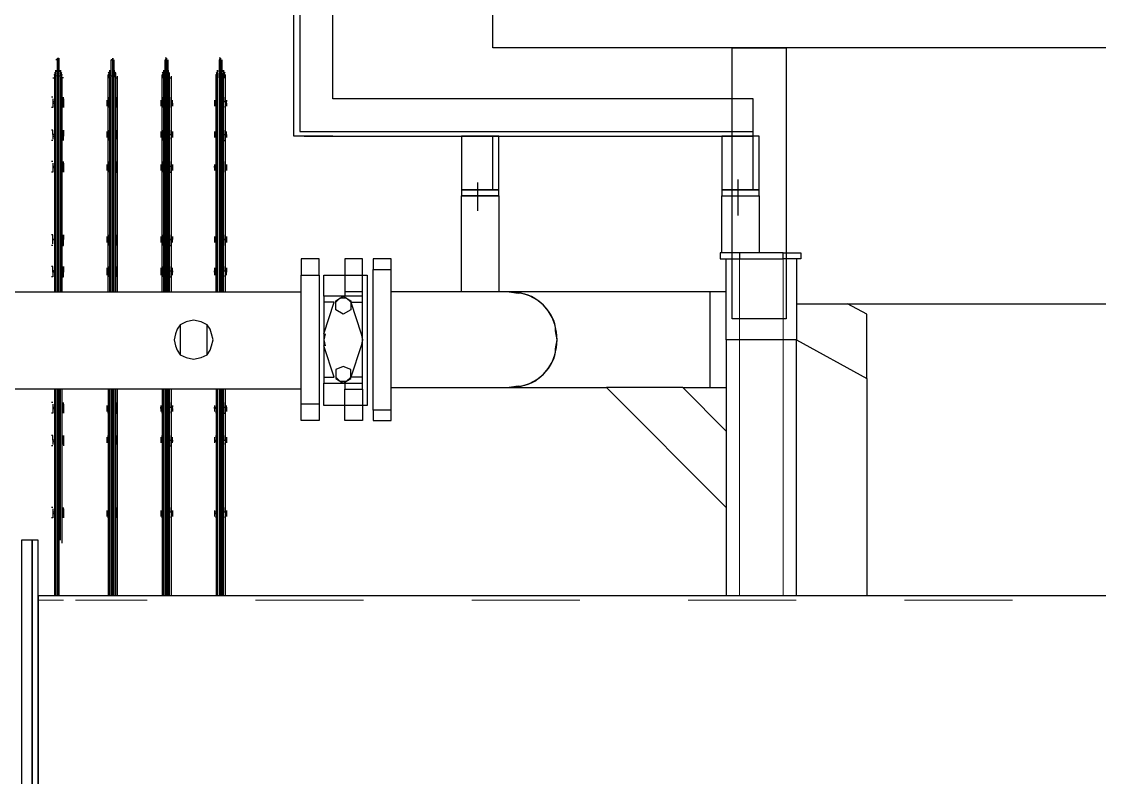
# Model space of a CAD drawing. Header units: metres. Extents: x 530339 to 530792, y 2674872 to 2675147.
# Drawn here: x 530571.297 to 530572.294, y 2675004.999 to 2675005.697 of the extents above; entities that cross this region are included whole.
import ezdxf

# ---------------------------------------------------------------- set-up
doc = ezdxf.new("R2010")
doc.units = ezdxf.units.M
doc.linetypes.add('PDF_IMPORT', pattern=[1, 0.8, -0.2])
doc.layers.add('IDT', color=7, linetype='Continuous')

# ---------------------------------------------------------------- blocks, each defined once
blk = doc.blocks.new('IDT')
at = {"layer": 'IDT', "color": 0, "lineweight": 25}
for p, q in [((16.87873, 9.80413), (16.87873, 8.9452)), ((16.88426, 8.9452), (16.88426, 9.80413)), ((16.88426, 9.80413), (16.88426, 8.9452)), ((16.89394, 8.9452), (16.89394, 9.80413)), ((16.87873, 8.99637), (16.87873, 9.75434)), ((14.77772, 8.99637), (16.87873, 8.99637)), ((16.11246, 8.79582), (16.11246, 8.99637)), ((16.17747, 8.99637), (16.17747, 8.75985)), ((16.24248, 8.75985), (16.24248, 8.99637)), ((16.70583, 8.8055), (16.70583, 8.99637)), ((16.70722, 8.99637), (16.70722, 8.8055)), ((16.7086, 8.99637), (16.7086, 8.8055)), ((16.70998, 8.8055), (16.70998, 8.99637)), ((16.70998, 8.99637), (16.70998, 8.8055)), ((16.71137, 8.8055), (16.71137, 8.99637)), ((16.71275, 8.99637), (16.71275, 8.8055)), ((16.71413, 8.8055), (16.71413, 8.99637)), ((16.75563, 8.8055), (16.75563, 8.99637)), ((16.75701, 8.99637), (16.75701, 8.8055)), ((16.75839, 8.99637), (16.75839, 8.8055)), ((16.75978, 8.8055), (16.75978, 8.99637)), ((16.75978, 8.99637), (16.75978, 8.8055)), ((16.76116, 8.8055), (16.76116, 8.99637)), ((16.76254, 8.99637), (16.76254, 8.8055)), ((16.76393, 8.8055), (16.76393, 8.99637)), ((16.80542, 8.8055), (16.80542, 8.99637)), ((16.8068, 8.99637), (16.8068, 8.8055)), ((16.80819, 8.99637), (16.80819, 8.8055)), ((16.80957, 8.8055), (16.80957, 8.99637)), ((16.80957, 8.99637), (16.80957, 8.8055)), ((16.81095, 8.8055), (16.81095, 8.99637)), ((16.81234, 8.99637), (16.81234, 8.8055)), ((16.81372, 8.8055), (16.81372, 8.99637)), ((16.85936, 8.8055), (16.85936, 8.99637)), ((16.86075, 8.8055), (16.86075, 8.99637)), ((16.86075, 8.99637), (16.86075, 8.8055)), ((16.86213, 8.99637), (16.86213, 8.8055)), ((16.86351, 8.8055), (16.86351, 8.99637)), ((16.8566, 8.8055), (16.8566, 8.94796)), ((16.85798, 8.9452), (16.85798, 8.8055)), ((16.85936, 8.94105), (16.85936, 8.8055)), ((16.87873, 8.9452), (16.88426, 8.9452)), ((16.88426, 8.9452), (16.89394, 8.9452)), ((16.70445, 8.9203), (16.70445, 8.92307)), ((16.70445, 8.91892), (16.70445, 8.9203)), ((16.70445, 8.9203), (16.70583, 8.9203)), ((16.70583, 8.9203), (16.70583, 8.92445)), ((16.70583, 8.92445), (16.70583, 8.92307)), ((16.70583, 8.91892), (16.70583, 8.9203)), ((16.71413, 8.9203), (16.71413, 8.92445)), ((16.71413, 8.92445), (16.71413, 8.92307)), ((16.71413, 8.91892), (16.71413, 8.9203)), ((16.71552, 8.9203), (16.71413, 8.9203)), ((16.71552, 8.9203), (16.71552, 8.92307)), ((16.71552, 8.91892), (16.71552, 8.9203)), ((16.75424, 8.9203), (16.75424, 8.92307)), ((16.75424, 8.91892), (16.75424, 8.9203)), ((16.75424, 8.9203), (16.75563, 8.9203)), ((16.75563, 8.9203), (16.75563, 8.92445)), ((16.75563, 8.92445), (16.75563, 8.92307)), ((16.75563, 8.91892), (16.75563, 8.9203)), ((16.76393, 8.9203), (16.76393, 8.92445)), ((16.76393, 8.92445), (16.76393, 8.92307)), ((16.76393, 8.91477), (16.76393, 8.9203)), ((16.76531, 8.9203), (16.76393, 8.9203)), ((16.76531, 8.9203), (16.76531, 8.92307)), ((16.76531, 8.91892), (16.76531, 8.9203)), ((16.80542, 8.91892), (16.80542, 8.92445)), ((16.80542, 8.92445), (16.80542, 8.92307)), ((16.80542, 8.92307), (16.80542, 8.91892)), ((16.81372, 8.9203), (16.81372, 8.92445)), ((16.81372, 8.92445), (16.81372, 8.92307)), ((16.81372, 8.91477), (16.81372, 8.9203)), ((16.8151, 8.9203), (16.81372, 8.9203)), ((16.8151, 8.9203), (16.8151, 8.92307)), ((16.8151, 8.91892), (16.8151, 8.9203)), ((16.85521, 8.9203), (16.85521, 8.92445)), ((16.85521, 8.92445), (16.85521, 8.92307)), ((16.85521, 8.92307), (16.85521, 8.9203)), ((16.85521, 8.9203), (16.85521, 8.91892)), ((16.85521, 8.91892), (16.85521, 8.9203)), ((16.85521, 8.9203), (16.8566, 8.9203)), ((16.86351, 8.9203), (16.86351, 8.92445)), ((16.86351, 8.91892), (16.86351, 8.9203)), ((16.8649, 8.9203), (16.86351, 8.9203)), ((16.8649, 8.92307), (16.8649, 8.92445)), ((16.8649, 8.92445), (16.86628, 8.92445)), ((16.8649, 8.9203), (16.8649, 8.92307)), ((16.8649, 8.91892), (16.8649, 8.9203)), ((16.35313, 8.80411), (16.24248, 8.91477)), ((16.70445, 8.91753), (16.70445, 8.91892)), ((16.70445, 8.91892), (16.70583, 8.91892)), ((16.70722, 8.91892), (16.70583, 8.91892)), ((16.70583, 8.91892), (16.70583, 8.91477)), ((16.70583, 8.91753), (16.70583, 8.91615)), ((16.71413, 8.91477), (16.71413, 8.91892)), ((16.71552, 8.91892), (16.71413, 8.91892)), ((16.71413, 8.91615), (16.71413, 8.91753)), ((16.71552, 8.91753), (16.71552, 8.91892)), ((16.75424, 8.91753), (16.75424, 8.91892)), ((16.75424, 8.91892), (16.75563, 8.91892)), ((16.75701, 8.91892), (16.75563, 8.91892)), ((16.75563, 8.91892), (16.75563, 8.91477)), ((16.75563, 8.91753), (16.75563, 8.91615)), ((16.76531, 8.91892), (16.76393, 8.91892)), ((16.76393, 8.91615), (16.76393, 8.91753)), ((16.76531, 8.91753), (16.76531, 8.91892)), ((16.80542, 8.91753), (16.80542, 8.91892)), ((16.80542, 8.91892), (16.8068, 8.91892)), ((16.8068, 8.91892), (16.80542, 8.91892)), ((16.80542, 8.91892), (16.80542, 8.91477)), ((16.80542, 8.91615), (16.80542, 8.91753)), ((16.8151, 8.91892), (16.81372, 8.91892)), ((16.81372, 8.91615), (16.81372, 8.91753)), ((16.8151, 8.91753), (16.8151, 8.91892)), ((16.85521, 8.91892), (16.8566, 8.91892)), ((16.8566, 8.91892), (16.85521, 8.91892)), ((16.85521, 8.91892), (16.85521, 8.91477)), ((16.85521, 8.91753), (16.85521, 8.91892)), ((16.85521, 8.91615), (16.85521, 8.91753)), ((16.86351, 8.91477), (16.86351, 8.91892)), ((16.8649, 8.91892), (16.86351, 8.91892)), ((16.8649, 8.91753), (16.8649, 8.91892)), ((16.8649, 8.91615), (16.8649, 8.91753)), ((16.8649, 8.91477), (16.86628, 8.91477)), ((16.70445, 8.85391), (16.70445, 8.85529)), ((16.70445, 8.85253), (16.70445, 8.85391)), ((16.70445, 8.85391), (16.70583, 8.85391)), ((16.70445, 8.84976), (16.70445, 8.85253)), ((16.70445, 8.85253), (16.70583, 8.85253)), ((16.70583, 8.85391), (16.70583, 8.85806)), ((16.70583, 8.85667), (16.70583, 8.85529)), ((16.70583, 8.85253), (16.70583, 8.85391)), ((16.70722, 8.85253), (16.70583, 8.85253)), ((16.70583, 8.85253), (16.70583, 8.84838)), ((16.70583, 8.84838), (16.70583, 8.84976)), ((16.71413, 8.85391), (16.71413, 8.85806)), ((16.71413, 8.85529), (16.71413, 8.85667)), ((16.71413, 8.85253), (16.71413, 8.85391)), ((16.71413, 8.85391), (16.71552, 8.85391)), ((16.71413, 8.84838), (16.71413, 8.85253)), ((16.71552, 8.85253), (16.71413, 8.85253)), ((16.71413, 8.84976), (16.71413, 8.84838)), ((16.71552, 8.85391), (16.71552, 8.85529)), ((16.71552, 8.85253), (16.71552, 8.85391)), ((16.71552, 8.84976), (16.71552, 8.85253)), ((16.75424, 8.85529), (16.75424, 8.85391)), ((16.75424, 8.85391), (16.75563, 8.85391)), ((16.75424, 8.85253), (16.75424, 8.85391)), ((16.75563, 8.85253), (16.75424, 8.85253)), ((16.75424, 8.85253), (16.75424, 8.84976)), ((16.75701, 8.85806), (16.75563, 8.85806)), ((16.75563, 8.85806), (16.75563, 8.85391)), ((16.75563, 8.85667), (16.75563, 8.85529)), ((16.75563, 8.85391), (16.75563, 8.85253)), ((16.75701, 8.85253), (16.75563, 8.85253)), ((16.75563, 8.85253), (16.75563, 8.84838)), ((16.75563, 8.84838), (16.75563, 8.84976)), ((16.76393, 8.85253), (16.76393, 8.85806)), ((16.76393, 8.85529), (16.76393, 8.85667)), ((16.76393, 8.85391), (16.76531, 8.85391)), ((16.76393, 8.84838), (16.76393, 8.85253)), ((16.76531, 8.85253), (16.76393, 8.85253)), ((16.76393, 8.84976), (16.76393, 8.84838)), ((16.76531, 8.85391), (16.76531, 8.85529)), ((16.76531, 8.85253), (16.76531, 8.85391)), ((16.76531, 8.84976), (16.76531, 8.85253)), ((16.80542, 8.85253), (16.80542, 8.85806)), ((16.80542, 8.85667), (16.80542, 8.85529)), ((16.80542, 8.85529), (16.80542, 8.85391)), ((16.80542, 8.85391), (16.80542, 8.85253)), ((16.80542, 8.84976), (16.80542, 8.85253)), ((16.80542, 8.85253), (16.8068, 8.85253)), ((16.8068, 8.85253), (16.80542, 8.85253)), ((16.80542, 8.85253), (16.80542, 8.84838)), ((16.80542, 8.84838), (16.80542, 8.84976)), ((16.81372, 8.85391), (16.81372, 8.85806)), ((16.81372, 8.85529), (16.81372, 8.85667)), ((16.81372, 8.85253), (16.81372, 8.85391)), ((16.8151, 8.85391), (16.81372, 8.85391)), ((16.81372, 8.84838), (16.81372, 8.85253)), ((16.8151, 8.85253), (16.81372, 8.85253)), ((16.81372, 8.84976), (16.81372, 8.84838)), ((16.8151, 8.85391), (16.8151, 8.85529)), ((16.8151, 8.85253), (16.8151, 8.85391)), ((16.8151, 8.84976), (16.8151, 8.85253)), ((16.85521, 8.85391), (16.85521, 8.85806)), ((16.85521, 8.85667), (16.85521, 8.85529)), ((16.85521, 8.85529), (16.85521, 8.85391)), ((16.8566, 8.85391), (16.85521, 8.85391)), ((16.85521, 8.85391), (16.85521, 8.85253)), ((16.85521, 8.85253), (16.85521, 8.85391)), ((16.85521, 8.85253), (16.8566, 8.85253)), ((16.8566, 8.85253), (16.85521, 8.85253)), ((16.85521, 8.85253), (16.85521, 8.84976)), ((16.85521, 8.84838), (16.85521, 8.85253)), ((16.85521, 8.84976), (16.85521, 8.84838)), ((16.86351, 8.84838), (16.86351, 8.85806)), ((16.8649, 8.85391), (16.86351, 8.85391)), ((16.86351, 8.85253), (16.8649, 8.85253)), ((16.8649, 8.85806), (16.86628, 8.85806)), ((16.8649, 8.85529), (16.8649, 8.85667)), ((16.8649, 8.85391), (16.8649, 8.85529)), ((16.8649, 8.85253), (16.8649, 8.85391)), ((16.8649, 8.85253), (16.8649, 8.84976)), ((16.8649, 8.84976), (16.8649, 8.84838)), ((16.24248, 8.84423), (16.28259, 8.80411)), ((16.8649, 8.84838), (16.86628, 8.84838)), ((16.5689, 8.83454), (16.5523, 8.83454)), ((16.5523, 8.83454), (16.5523, 8.82486)), ((16.5689, 8.82486), (16.5689, 8.83454)), ((16.57858, 8.82071), (16.57858, 8.83454)), ((16.57858, 8.83454), (16.59518, 8.83454)), ((16.59518, 8.83454), (16.59518, 8.82071)), ((16.6187, 8.81933), (16.6187, 8.83454)), ((16.6187, 8.83454), (16.63529, 8.83454)), ((16.63529, 8.83454), (16.63529, 8.81933)), ((16.5523, 8.82486), (16.5689, 8.82486)), ((16.5523, 8.82486), (16.5523, 8.69485)), ((16.5689, 8.82486), (16.5689, 8.69485)), ((16.57443, 8.70038), (16.57443, 8.82071)), ((16.57443, 8.82071), (16.57858, 8.82071)), ((16.57858, 8.82071), (16.59518, 8.82071)), ((16.57858, 8.8055), (16.57858, 8.82071)), ((16.59518, 8.82071), (16.59518, 8.8055)), ((16.59518, 8.82071), (16.61455, 8.82071)), ((16.61455, 8.82071), (16.61455, 8.79997)), ((16.70445, 8.82348), (16.70445, 8.82625)), ((16.70445, 8.8221), (16.70445, 8.82348)), ((16.70445, 8.82348), (16.70583, 8.82348)), ((16.70583, 8.8221), (16.70445, 8.8221)), ((16.70445, 8.8221), (16.70445, 8.82071)), ((16.70722, 8.82763), (16.70583, 8.82763)), ((16.70583, 8.82763), (16.70583, 8.82348)), ((16.70583, 8.82763), (16.70583, 8.82625)), ((16.70583, 8.82348), (16.70583, 8.8221)), ((16.70722, 8.8221), (16.70583, 8.8221)), ((16.70583, 8.8221), (16.70583, 8.81795)), ((16.70583, 8.82071), (16.70583, 8.81933)), ((16.71413, 8.82348), (16.71413, 8.82763)), ((16.71413, 8.82763), (16.71413, 8.82625)), ((16.71413, 8.8221), (16.71413, 8.82348)), ((16.71413, 8.82348), (16.71552, 8.82348)), ((16.71413, 8.81795), (16.71413, 8.8221)), ((16.71552, 8.8221), (16.71413, 8.8221)), ((16.71413, 8.81933), (16.71413, 8.82071)), ((16.71552, 8.82348), (16.71552, 8.82625)), ((16.71552, 8.82348), (16.71552, 8.8221)), ((16.71552, 8.82071), (16.71552, 8.8221)), ((16.75424, 8.82348), (16.75424, 8.82625)), ((16.75563, 8.82348), (16.75424, 8.82348)), ((16.75424, 8.82348), (16.75424, 8.8221)), ((16.75424, 8.8221), (16.75563, 8.8221)), ((16.75424, 8.82071), (16.75424, 8.8221)), ((16.75563, 8.82348), (16.75563, 8.82763)), ((16.75563, 8.82763), (16.75563, 8.82625)), ((16.75563, 8.8221), (16.75563, 8.82348)), ((16.75701, 8.8221), (16.75563, 8.8221)), ((16.75563, 8.8221), (16.75563, 8.81795)), ((16.75563, 8.82071), (16.75563, 8.81933)), ((16.76393, 8.82348), (16.76393, 8.82763)), ((16.76393, 8.82763), (16.76393, 8.82625)), ((16.76393, 8.8221), (16.76393, 8.82348)), ((16.76393, 8.82348), (16.76531, 8.82348)), ((16.76393, 8.81795), (16.76393, 8.8221)), ((16.76531, 8.8221), (16.76393, 8.8221)), ((16.76393, 8.81933), (16.76393, 8.82071)), ((16.76531, 8.82348), (16.76531, 8.82625)), ((16.76531, 8.82348), (16.76531, 8.8221)), ((16.76531, 8.82071), (16.76531, 8.8221)), ((16.80542, 8.82763), (16.80542, 8.82625)), ((16.8068, 8.82763), (16.80542, 8.82763)), ((16.80542, 8.82763), (16.80542, 8.82348)), ((16.80542, 8.82625), (16.80542, 8.82348)), ((16.80542, 8.82348), (16.80542, 8.8221)), ((16.80542, 8.82348), (16.80542, 8.8221)), ((16.80542, 8.8221), (16.8068, 8.8221)), ((16.8068, 8.8221), (16.80542, 8.8221)), ((16.80542, 8.8221), (16.80542, 8.81795)), ((16.80542, 8.8221), (16.80542, 8.82071)), ((16.80542, 8.82071), (16.80542, 8.81933)), ((16.81372, 8.81795), (16.81372, 8.82763)), ((16.81372, 8.82763), (16.81372, 8.82625)), ((16.8151, 8.82348), (16.81372, 8.82348)), ((16.8151, 8.8221), (16.81372, 8.8221)), ((16.81372, 8.81933), (16.81372, 8.82071)), ((16.8151, 8.82348), (16.8151, 8.82625)), ((16.8151, 8.8221), (16.8151, 8.82348)), ((16.8151, 8.82071), (16.8151, 8.8221)), ((16.85521, 8.82348), (16.85521, 8.82763)), ((16.85521, 8.82763), (16.85521, 8.82625)), ((16.85521, 8.82625), (16.85521, 8.82348)), ((16.85521, 8.82348), (16.85521, 8.8221)), ((16.85521, 8.8221), (16.85521, 8.82348)), ((16.85521, 8.82348), (16.8566, 8.82348)), ((16.85521, 8.8221), (16.8566, 8.8221)), ((16.8566, 8.8221), (16.85521, 8.8221)), ((16.85521, 8.8221), (16.85521, 8.81795)), ((16.85521, 8.82071), (16.85521, 8.8221)), ((16.85521, 8.81933), (16.85521, 8.82071)), ((16.86351, 8.82348), (16.86351, 8.82763)), ((16.86351, 8.8221), (16.86351, 8.82348)), ((16.8649, 8.82348), (16.86351, 8.82348)), ((16.86351, 8.81795), (16.86351, 8.8221)), ((16.8649, 8.8221), (16.86351, 8.8221)), ((16.8649, 8.82625), (16.8649, 8.82763)), ((16.8649, 8.82763), (16.86628, 8.82763)), ((16.8649, 8.82348), (16.8649, 8.82625)), ((16.8649, 8.8221), (16.8649, 8.82348)), ((16.8649, 8.82071), (16.8649, 8.8221)), ((16.8649, 8.81933), (16.8649, 8.82071)), ((16.6187, 8.70038), (16.6187, 8.81933)), ((16.6187, 8.81933), (16.63529, 8.81933)), ((16.63529, 8.81933), (16.63529, 8.70038)), ((16.8649, 8.81795), (16.86628, 8.81795)), ((16.28259, 8.80411), (16.24248, 8.80411)), ((16.25769, 8.71559), (16.25769, 8.80411)), ((16.28259, 8.80411), (16.35313, 8.80411)), ((16.44304, 8.80411), (16.35313, 8.80411)), ((16.44304, 8.80411), (16.43197, 8.80273)), ((16.43474, 8.80273), (16.44304, 8.80411)), ((16.5523, 8.80411), (16.44304, 8.80411)), ((16.59518, 8.8055), (16.57858, 8.8055)), ((16.57858, 8.8055), (16.57858, 8.79997)), ((16.61455, 8.79997), (16.57858, 8.79997)), ((16.57858, 8.79997), (16.57858, 8.79443)), ((16.59656, 8.79997), (16.58965, 8.79582)), ((16.59518, 8.79997), (16.59518, 8.8055)), ((16.60348, 8.79582), (16.59656, 8.79997)), ((16.61455, 8.79443), (16.61455, 8.79997)), ((16.63529, 8.8055), (17.21622, 8.8055)), ((16.17747, 8.75985), (16.11246, 8.79582)), ((16.11246, 8.79582), (16.11246, 8.73634)), ((16.57858, 8.79443), (16.57858, 8.75985)), ((16.57858, 8.79443), (16.58965, 8.79443)), ((16.57997, 8.76539), (16.58965, 8.79443)), ((16.58965, 8.79443), (16.5938, 8.79858)), ((16.58965, 8.79582), (16.58965, 8.78752)), ((16.5938, 8.79858), (16.59933, 8.79858)), ((16.59933, 8.79858), (16.60348, 8.79443)), ((16.60348, 8.78752), (16.60348, 8.79582)), ((16.61455, 8.79443), (16.60486, 8.79443)), ((16.60486, 8.79443), (16.61455, 8.76539)), ((16.61455, 8.75985), (16.61455, 8.79443)), ((16.58965, 8.78752), (16.59656, 8.78475)), ((16.59656, 8.78475), (16.60348, 8.78752)), ((16.72243, 8.77369), (16.71967, 8.76954)), ((16.72796, 8.77645), (16.72243, 8.77369)), ((16.72243, 8.77369), (16.72243, 8.74602)), ((16.73488, 8.77783), (16.72796, 8.77645)), ((16.7418, 8.77645), (16.73488, 8.77783)), ((16.74733, 8.77369), (16.7418, 8.77645)), ((16.74733, 8.74602), (16.74733, 8.77369)), ((16.75009, 8.76954), (16.74733, 8.77369)), ((16.17747, 8.68516), (16.17747, 8.75985)), ((16.17747, 8.75985), (16.18992, 8.75985)), ((16.18992, 8.75985), (16.23003, 8.75985)), ((16.23003, 8.75985), (16.24248, 8.75985)), ((16.24248, 8.75985), (16.24248, 8.68516)), ((16.40016, 8.76815), (16.39877, 8.75985)), ((16.39877, 8.75985), (16.40016, 8.75156)), ((16.57858, 8.75985), (16.57997, 8.76539)), ((16.57858, 8.75985), (16.57858, 8.72528)), ((16.57997, 8.75432), (16.57858, 8.75985)), ((16.61455, 8.75985), (16.61316, 8.76539)), ((16.61316, 8.75432), (16.61455, 8.75985)), ((16.61455, 8.72528), (16.61455, 8.75985)), ((16.71828, 8.76539), (16.7169, 8.75985)), ((16.7169, 8.75985), (16.71828, 8.75432)), ((16.71967, 8.76954), (16.71828, 8.76539)), ((16.75148, 8.76539), (16.75009, 8.76954)), ((16.75286, 8.75985), (16.75148, 8.76539)), ((16.75148, 8.75432), (16.75286, 8.75985)), ((16.58965, 8.72528), (16.57997, 8.75432)), ((16.61455, 8.75432), (16.60486, 8.72528)), ((16.71828, 8.75432), (16.71967, 8.75017)), ((16.71967, 8.75017), (16.72243, 8.74602)), ((16.74733, 8.74602), (16.75009, 8.75017)), ((16.75009, 8.75017), (16.75148, 8.75432)), ((16.18715, 8.74049), (16.23695, 8.74049)), ((16.18715, 8.49014), (16.18715, 8.74049)), ((16.23695, 8.74049), (16.23695, 8.49014)), ((16.72243, 8.74602), (16.72796, 8.74326)), ((16.72796, 8.74326), (16.73488, 8.74187)), ((16.73488, 8.74187), (16.7418, 8.74326)), ((16.7418, 8.74326), (16.74733, 8.74602)), ((16.11246, 8.73634), (16.13044, 8.72666)), ((16.58965, 8.73219), (16.59656, 8.73634)), ((16.58965, 8.72389), (16.58965, 8.73219)), ((16.59656, 8.73634), (16.60348, 8.73219)), ((16.60348, 8.73219), (16.60348, 8.72389)), ((16.17747, 8.72666), (15.47898, 8.72666)), ((16.57858, 8.72528), (16.57858, 8.71974)), ((16.58965, 8.72528), (16.57858, 8.72528)), ((16.5938, 8.72113), (16.58965, 8.72528)), ((16.59656, 8.71974), (16.58965, 8.72389)), ((16.59933, 8.72113), (16.5938, 8.72113)), ((16.60348, 8.72389), (16.59656, 8.71974)), ((16.60348, 8.72528), (16.59933, 8.72113)), ((16.60486, 8.72528), (16.61455, 8.72528)), ((16.61455, 8.71974), (16.61455, 8.72528)), ((16.24248, 8.71559), (16.25769, 8.71559)), ((16.25769, 8.71559), (16.44304, 8.71559)), ((16.43197, 8.71698), (16.44304, 8.71559)), ((16.44304, 8.71559), (16.43474, 8.71698)), ((16.44304, 8.71559), (16.5523, 8.71559)), ((16.45272, 8.62707), (16.45272, 8.71559)), ((16.45272, 8.71559), (16.4873, 8.71559)), ((16.4873, 8.71559), (16.4873, 8.62707)), ((16.57858, 8.71974), (16.61455, 8.71974)), ((16.57858, 8.71974), (16.57858, 8.71559)), ((16.57858, 8.71559), (16.57858, 8.70038)), ((16.57858, 8.71559), (16.59518, 8.71559)), ((16.59518, 8.71559), (16.59518, 8.71974)), ((16.59518, 8.70038), (16.59518, 8.71559)), ((16.61455, 8.71974), (16.61455, 8.70038)), ((17.21622, 8.71559), (16.63529, 8.71559)), ((16.70583, 8.5178), (16.70583, 8.71559)), ((16.70722, 8.71559), (16.70722, 8.5178)), ((16.7086, 8.71559), (16.7086, 8.51642)), ((16.70998, 8.51642), (16.70998, 8.71559)), ((16.70998, 8.71559), (16.70998, 8.51642)), ((16.71137, 8.51642), (16.71137, 8.71559)), ((16.71275, 8.71559), (16.71275, 8.5178)), ((16.71413, 8.71559), (16.71413, 8.5178)), ((16.75563, 8.5178), (16.75563, 8.71559)), ((16.75701, 8.71559), (16.75701, 8.5178)), ((16.75839, 8.71559), (16.75839, 8.51642)), ((16.75978, 8.71559), (16.75978, 8.51642)), ((16.75978, 8.51642), (16.75978, 8.71559)), ((16.76116, 8.71559), (16.76116, 8.51642)), ((16.76254, 8.71559), (16.76254, 8.5178)), ((16.76393, 8.71559), (16.76393, 8.5178)), ((16.80542, 8.5178), (16.80542, 8.71559)), ((16.8068, 8.71559), (16.8068, 8.5178)), ((16.80819, 8.71559), (16.80819, 8.51642)), ((16.80957, 8.71559), (16.80957, 8.51642)), ((16.80957, 8.51642), (16.80957, 8.71559)), ((16.81095, 8.71559), (16.81095, 8.51642)), ((16.81234, 8.71559), (16.81234, 8.5178)), ((16.81372, 8.71559), (16.81372, 8.5178)), ((16.8566, 8.5178), (16.8566, 8.71559)), ((16.85798, 8.5178), (16.85798, 8.71559)), ((16.85936, 8.51642), (16.85936, 8.71559)), ((16.85936, 8.71559), (16.85936, 8.51642)), ((16.86075, 8.51642), (16.86075, 8.71559)), ((16.86075, 8.71559), (16.86075, 8.51642)), ((16.86213, 8.71559), (16.86213, 8.5178)), ((16.86351, 8.5178), (16.86351, 8.71559)), ((16.57858, 8.70038), (16.57443, 8.70038)), ((16.57858, 8.70038), (16.57858, 8.68516)), ((16.59518, 8.70038), (16.57858, 8.70038)), ((16.59518, 8.68516), (16.59518, 8.70038)), ((16.61455, 8.70038), (16.59518, 8.70038)), ((16.63529, 8.70038), (16.6187, 8.70038)), ((16.6187, 8.70038), (16.6187, 8.68516)), ((16.63529, 8.68516), (16.63529, 8.70038)), ((16.70445, 8.70038), (16.70445, 8.69761)), ((16.70583, 8.69761), (16.70583, 8.70176)), ((16.70583, 8.70176), (16.70583, 8.70038)), ((16.71413, 8.69761), (16.71413, 8.70176)), ((16.71413, 8.70176), (16.71413, 8.70038)), ((16.71552, 8.69761), (16.71552, 8.70038)), ((16.75424, 8.70038), (16.75424, 8.69761)), ((16.75701, 8.70176), (16.75563, 8.70176)), ((16.75563, 8.70176), (16.75563, 8.69761)), ((16.75563, 8.70176), (16.75563, 8.70038)), ((16.76393, 8.69761), (16.76393, 8.70176)), ((16.76393, 8.70176), (16.76393, 8.70038)), ((16.76531, 8.69761), (16.76531, 8.70038)), ((16.80542, 8.70176), (16.80542, 8.70038)), ((16.80542, 8.69761), (16.80542, 8.70176)), ((16.80542, 8.70038), (16.80542, 8.69761)), ((16.81372, 8.69761), (16.81372, 8.70176)), ((16.81372, 8.70176), (16.81372, 8.70038)), ((16.8151, 8.69761), (16.8151, 8.70038)), ((16.8566, 8.70176), (16.85521, 8.70176)), ((16.85521, 8.70176), (16.85521, 8.69761)), ((16.85521, 8.70176), (16.85521, 8.70038)), ((16.85521, 8.70038), (16.85521, 8.69761)), ((16.86351, 8.69623), (16.86351, 8.70176)), ((16.8649, 8.70038), (16.8649, 8.70176)), ((16.8649, 8.70176), (16.86628, 8.70176)), ((16.8649, 8.69761), (16.8649, 8.70038)), ((16.5689, 8.69485), (16.5523, 8.69485)), ((16.5523, 8.69485), (16.5523, 8.68516)), ((16.5689, 8.68516), (16.5689, 8.69485)), ((16.70445, 8.69761), (16.70583, 8.69761)), ((16.70445, 8.69623), (16.70445, 8.69761)), ((16.70445, 8.69346), (16.70445, 8.69623)), ((16.70445, 8.69623), (16.70583, 8.69623)), ((16.70583, 8.69623), (16.70583, 8.69761)), ((16.70722, 8.69623), (16.70583, 8.69623)), ((16.70583, 8.69623), (16.70583, 8.69208)), ((16.70583, 8.69208), (16.70583, 8.69346)), ((16.71413, 8.69208), (16.71413, 8.69761)), ((16.71413, 8.69761), (16.71552, 8.69761)), ((16.71552, 8.69623), (16.71413, 8.69623)), ((16.71413, 8.69346), (16.71413, 8.69208)), ((16.71552, 8.69761), (16.71552, 8.69623)), ((16.71552, 8.69346), (16.71552, 8.69623)), ((16.75424, 8.69761), (16.75563, 8.69761)), ((16.75424, 8.69623), (16.75424, 8.69761)), ((16.75563, 8.69623), (16.75424, 8.69623)), ((16.75424, 8.69623), (16.75424, 8.69346)), ((16.75563, 8.69761), (16.75563, 8.69623)), ((16.75701, 8.69623), (16.75563, 8.69623)), ((16.75563, 8.69623), (16.75563, 8.69208)), ((16.75563, 8.69208), (16.75563, 8.69346)), ((16.76393, 8.69623), (16.76393, 8.69761)), ((16.76393, 8.69761), (16.76531, 8.69761)), ((16.76393, 8.69208), (16.76393, 8.69623)), ((16.76531, 8.69623), (16.76393, 8.69623)), ((16.76393, 8.69346), (16.76393, 8.69208)), ((16.76531, 8.69623), (16.76531, 8.69761)), ((16.76531, 8.69346), (16.76531, 8.69623)), ((16.80542, 8.69761), (16.80542, 8.69623)), ((16.80542, 8.69623), (16.80542, 8.69761)), ((16.80542, 8.69623), (16.8068, 8.69623)), ((16.8068, 8.69623), (16.80542, 8.69623)), ((16.80542, 8.69623), (16.80542, 8.69208)), ((16.80542, 8.69346), (16.80542, 8.69623)), ((16.80542, 8.69208), (16.80542, 8.69346)), ((16.81372, 8.69623), (16.81372, 8.69761)), ((16.81372, 8.69761), (16.8151, 8.69761)), ((16.81372, 8.69208), (16.81372, 8.69623)), ((16.8151, 8.69623), (16.81372, 8.69623)), ((16.81372, 8.69346), (16.81372, 8.69208)), ((16.8151, 8.69623), (16.8151, 8.69761)), ((16.8151, 8.69346), (16.8151, 8.69623)), ((16.85521, 8.69623), (16.85521, 8.69761)), ((16.85521, 8.69761), (16.85521, 8.69623)), ((16.85521, 8.69761), (16.8566, 8.69761)), ((16.85521, 8.69623), (16.8566, 8.69623)), ((16.8566, 8.69623), (16.85521, 8.69623)), ((16.85521, 8.69623), (16.85521, 8.69208)), ((16.85521, 8.69346), (16.85521, 8.69623)), ((16.85521, 8.69208), (16.85521, 8.69346)), ((16.86351, 8.69761), (16.8649, 8.69761)), ((16.86351, 8.69623), (16.8649, 8.69623)), ((16.86351, 8.69208), (16.86351, 8.69623)), ((16.8649, 8.69761), (16.8649, 8.69623)), ((16.8649, 8.69623), (16.8649, 8.69346)), ((16.8649, 8.69346), (16.8649, 8.69208)), ((16.8649, 8.69208), (16.86628, 8.69208)), ((16.17332, 8.67963), (16.17332, 8.68516)), ((16.17332, 8.68516), (16.18992, 8.68516)), ((16.23003, 8.68516), (16.18992, 8.68516)), ((16.18992, 8.68516), (16.18992, 8.67963)), ((16.23003, 8.67963), (16.23003, 8.68516)), ((16.24801, 8.68516), (16.23003, 8.68516)), ((16.24801, 8.67963), (16.24801, 8.68516)), ((16.5523, 8.68516), (16.5689, 8.68516)), ((16.57858, 8.68516), (16.59518, 8.68516)), ((16.6187, 8.68516), (16.63529, 8.68516)), ((16.18992, 8.67963), (16.17332, 8.67963)), ((16.18992, 8.67963), (16.23003, 8.67963)), ((16.21205, 8.62707), (16.21205, 8.67963)), ((16.21205, 8.67963), (16.24663, 8.67963)), ((16.23003, 8.67963), (16.24801, 8.67963)), ((16.24663, 8.67963), (16.24663, 8.62707)), ((16.70583, 8.67272), (16.70583, 8.66718)), ((16.70583, 8.67133), (16.70583, 8.66995)), ((16.71413, 8.66718), (16.71413, 8.67272)), ((16.71413, 8.66995), (16.71413, 8.67133)), ((16.75701, 8.67272), (16.75563, 8.67272)), ((16.75563, 8.67272), (16.75563, 8.66718)), ((16.75563, 8.67133), (16.75563, 8.66995)), ((16.76393, 8.66718), (16.76393, 8.67272)), ((16.76393, 8.66995), (16.76393, 8.67133)), ((16.80542, 8.67272), (16.80542, 8.66718)), ((16.80542, 8.67133), (16.80542, 8.66995)), ((16.81372, 8.66718), (16.81372, 8.67272)), ((16.81372, 8.66995), (16.81372, 8.67133)), ((16.8566, 8.67272), (16.85521, 8.67272)), ((16.85521, 8.67272), (16.85521, 8.66718)), ((16.85521, 8.67133), (16.85521, 8.66995)), ((16.86351, 8.66718), (16.86351, 8.67272)), ((16.8649, 8.67272), (16.86628, 8.67272)), ((16.8649, 8.67133), (16.8649, 8.66995)), ((16.70445, 8.66718), (16.70445, 8.66995)), ((16.70445, 8.66442), (16.70445, 8.66718)), ((16.70583, 8.66718), (16.70445, 8.66718)), ((16.70445, 8.66718), (16.70583, 8.66718)), ((16.70583, 8.66718), (16.70722, 8.66718)), ((16.70722, 8.66718), (16.70583, 8.66718)), ((16.70583, 8.66718), (16.70583, 8.66303)), ((16.70583, 8.66303), (16.70583, 8.66442)), ((16.71413, 8.66303), (16.71413, 8.66718)), ((16.71552, 8.66718), (16.71413, 8.66718)), ((16.71413, 8.66718), (16.71552, 8.66718)), ((16.71413, 8.66442), (16.71413, 8.66303)), ((16.71552, 8.66718), (16.71552, 8.66995)), ((16.71552, 8.66442), (16.71552, 8.66718)), ((16.75424, 8.66995), (16.75424, 8.66718)), ((16.75424, 8.66718), (16.75563, 8.66718)), ((16.75563, 8.66718), (16.75424, 8.66718)), ((16.75424, 8.66442), (16.75424, 8.66718)), ((16.75424, 8.66718), (16.75563, 8.66718)), ((16.75563, 8.66718), (16.75701, 8.66718)), ((16.75701, 8.66718), (16.75563, 8.66718)), ((16.75563, 8.66718), (16.75563, 8.66303)), ((16.75563, 8.66303), (16.75563, 8.66442)), ((16.76393, 8.66303), (16.76393, 8.66718)), ((16.76531, 8.66718), (16.76393, 8.66718)), ((16.76393, 8.66718), (16.76531, 8.66718)), ((16.76393, 8.66442), (16.76393, 8.66303)), ((16.76531, 8.66718), (16.76531, 8.66995)), ((16.76531, 8.66442), (16.76531, 8.66718)), ((16.80542, 8.66995), (16.80542, 8.66718)), ((16.80542, 8.66718), (16.8068, 8.66718)), ((16.8068, 8.66718), (16.80542, 8.66718)), ((16.80542, 8.66718), (16.80542, 8.66303)), ((16.80542, 8.66442), (16.80542, 8.66718)), ((16.80542, 8.66718), (16.8068, 8.66718)), ((16.80542, 8.66303), (16.80542, 8.66442)), ((16.81372, 8.66303), (16.81372, 8.66718)), ((16.8151, 8.66718), (16.81372, 8.66718)), ((16.81372, 8.66718), (16.8151, 8.66718)), ((16.81372, 8.66442), (16.81372, 8.66303)), ((16.8151, 8.66718), (16.8151, 8.66995)), ((16.8151, 8.66442), (16.8151, 8.66718)), ((16.85521, 8.66995), (16.85521, 8.66718)), ((16.85521, 8.66718), (16.8566, 8.66718)), ((16.8566, 8.66718), (16.85521, 8.66718)), ((16.85521, 8.66718), (16.85521, 8.66303)), ((16.85521, 8.66442), (16.85521, 8.66718)), ((16.85521, 8.66718), (16.8566, 8.66718)), ((16.8566, 8.66718), (16.85521, 8.66718)), ((16.85521, 8.66718), (16.8566, 8.66718)), ((16.85521, 8.66303), (16.85521, 8.66442)), ((16.8649, 8.66718), (16.86351, 8.66718)), ((16.86351, 8.66718), (16.8649, 8.66718)), ((16.86351, 8.66303), (16.86351, 8.66718)), ((16.8649, 8.66995), (16.8649, 8.66718)), ((16.8649, 8.66718), (16.8649, 8.66442)), ((16.8649, 8.66442), (16.8649, 8.66303)), ((16.8649, 8.66303), (16.86628, 8.66303)), ((16.23141, 8.64505), (16.23141, 8.61186)), ((16.47208, 8.6409), (16.47208, 8.61462)), ((16.24663, 8.62707), (16.21205, 8.62707)), ((16.21205, 8.62707), (16.21205, 8.62154)), ((16.24663, 8.62707), (16.21205, 8.62707)), ((16.24663, 8.62154), (16.21205, 8.62154)), ((16.21205, 8.62154), (16.21205, 8.57175)), ((16.21205, 8.62154), (16.24663, 8.62154)), ((16.21758, 8.62154), (16.21758, 8.57175)), ((16.24663, 8.62154), (16.24663, 8.62707)), ((16.24663, 8.57175), (16.24663, 8.62154)), ((16.4873, 8.62707), (16.45272, 8.62707)), ((16.45272, 8.62707), (16.45272, 8.62154)), ((16.45272, 8.62707), (16.4873, 8.62707)), ((16.4873, 8.62707), (16.45272, 8.62707)), ((16.4873, 8.62154), (16.45272, 8.62154)), ((16.45272, 8.62154), (16.45272, 8.57175)), ((16.45272, 8.62154), (16.4873, 8.62154)), ((16.45825, 8.62154), (16.45825, 8.57175)), ((16.4873, 8.62154), (16.4873, 8.62707)), ((16.4873, 8.57175), (16.4873, 8.62154)), ((16.70445, 8.60079), (16.70445, 8.60356)), ((16.70445, 8.59941), (16.70445, 8.60079)), ((16.70445, 8.60079), (16.70583, 8.60079)), ((16.70583, 8.60356), (16.70583, 8.60494)), ((16.70583, 8.60494), (16.70583, 8.59941)), ((16.71413, 8.59941), (16.71413, 8.60494)), ((16.71413, 8.60494), (16.71413, 8.60356)), ((16.71413, 8.60079), (16.71552, 8.60079)), ((16.71552, 8.60079), (16.71552, 8.60356)), ((16.71552, 8.60079), (16.71552, 8.59941)), ((16.75424, 8.60079), (16.75424, 8.60356)), ((16.75424, 8.59941), (16.75424, 8.60079)), ((16.75424, 8.60079), (16.75563, 8.60079)), ((16.75701, 8.60494), (16.75563, 8.60494)), ((16.75563, 8.60494), (16.75563, 8.60079)), ((16.75563, 8.60494), (16.75563, 8.60356)), ((16.75563, 8.60079), (16.75563, 8.59941)), ((16.76393, 8.60079), (16.76393, 8.60494)), ((16.76393, 8.60494), (16.76393, 8.60356)), ((16.76393, 8.59941), (16.76393, 8.60079)), ((16.76531, 8.60079), (16.76393, 8.60079)), ((16.76531, 8.60079), (16.76531, 8.60356)), ((16.76531, 8.59941), (16.76531, 8.60079)), ((16.80542, 8.60494), (16.80542, 8.60356)), ((16.8068, 8.60494), (16.80542, 8.60494)), ((16.80542, 8.60494), (16.80542, 8.60079)), ((16.80542, 8.60356), (16.80542, 8.60079)), ((16.80542, 8.60079), (16.80542, 8.59941)), ((16.80542, 8.60079), (16.80542, 8.59941)), ((16.81372, 8.59526), (16.81372, 8.60494)), ((16.81372, 8.60494), (16.81372, 8.60356)), ((16.81372, 8.60079), (16.8151, 8.60079)), ((16.8151, 8.60079), (16.8151, 8.60356)), ((16.8151, 8.59941), (16.8151, 8.60079)), ((16.85521, 8.60079), (16.85521, 8.60494)), ((16.85521, 8.60494), (16.85521, 8.60356)), ((16.85521, 8.60356), (16.85521, 8.60079)), ((16.85521, 8.60079), (16.85521, 8.59941)), ((16.85521, 8.59941), (16.85521, 8.60079)), ((16.85521, 8.60079), (16.8566, 8.60079)), ((16.86351, 8.60079), (16.86351, 8.60494)), ((16.86351, 8.59941), (16.86351, 8.60079)), ((16.8649, 8.60079), (16.86351, 8.60079)), ((16.8649, 8.60356), (16.8649, 8.60494)), ((16.8649, 8.60494), (16.86628, 8.60494)), ((16.8649, 8.60079), (16.8649, 8.60356)), ((16.8649, 8.59941), (16.8649, 8.60079)), ((16.70445, 8.59803), (16.70445, 8.59941)), ((16.70445, 8.59941), (16.70583, 8.59941)), ((16.70583, 8.59941), (16.70583, 8.59526)), ((16.70583, 8.59803), (16.70583, 8.59664)), ((16.71413, 8.59526), (16.71413, 8.59941)), ((16.71552, 8.59941), (16.71413, 8.59941)), ((16.71413, 8.59664), (16.71413, 8.59803)), ((16.71552, 8.59803), (16.71552, 8.59941)), ((16.75563, 8.59941), (16.75424, 8.59941)), ((16.75424, 8.59803), (16.75424, 8.59941)), ((16.75701, 8.59941), (16.75563, 8.59941)), ((16.75563, 8.59941), (16.75563, 8.59526)), ((16.75563, 8.59803), (16.75563, 8.59664)), ((16.76393, 8.59526), (16.76393, 8.59941)), ((16.76531, 8.59941), (16.76393, 8.59941)), ((16.76393, 8.59664), (16.76393, 8.59803)), ((16.76531, 8.59803), (16.76531, 8.59941)), ((16.80542, 8.59941), (16.8068, 8.59941)), ((16.8068, 8.59941), (16.80542, 8.59941)), ((16.80542, 8.59941), (16.80542, 8.59526)), ((16.80542, 8.59941), (16.80542, 8.59803)), ((16.80542, 8.59803), (16.80542, 8.59664)), ((16.8151, 8.59941), (16.81372, 8.59941)), ((16.81372, 8.59664), (16.81372, 8.59803)), ((16.8151, 8.59803), (16.8151, 8.59941)), ((16.85521, 8.59803), (16.85521, 8.59941)), ((16.85521, 8.59941), (16.85521, 8.59526)), ((16.85521, 8.59941), (16.8566, 8.59941)), ((16.8566, 8.59941), (16.85521, 8.59941)), ((16.85521, 8.59664), (16.85521, 8.59803)), ((16.86351, 8.59526), (16.86351, 8.59941)), ((16.8649, 8.59941), (16.86351, 8.59941)), ((16.8649, 8.59803), (16.8649, 8.59941)), ((16.8649, 8.59664), (16.8649, 8.59803)), ((16.8649, 8.59526), (16.86628, 8.59526)), ((16.21205, 8.57175), (16.24663, 8.57175)), ((16.45272, 8.57175), (16.4873, 8.57175)), ((16.60625, 8.57175), (16.64221, 8.57175)), ((16.64221, 8.57175), (16.64221, 8.40715)), ((16.70445, 8.57175), (16.70445, 8.57313)), ((16.70445, 8.57036), (16.70445, 8.57175)), ((16.70445, 8.57175), (16.70583, 8.57175)), ((16.70722, 8.57589), (16.70583, 8.57589)), ((16.70583, 8.57589), (16.70583, 8.57175)), ((16.70583, 8.57451), (16.70583, 8.57313)), ((16.70583, 8.57175), (16.70583, 8.57036)), ((16.71413, 8.57036), (16.71413, 8.57589)), ((16.71413, 8.57313), (16.71413, 8.57451)), ((16.71552, 8.57175), (16.71413, 8.57175)), ((16.71552, 8.57175), (16.71552, 8.57313)), ((16.71552, 8.57036), (16.71552, 8.57175)), ((16.75424, 8.57175), (16.75424, 8.57313)), ((16.75424, 8.57036), (16.75424, 8.57175)), ((16.75424, 8.57175), (16.75563, 8.57175)), ((16.75563, 8.57175), (16.75563, 8.57589)), ((16.75563, 8.57451), (16.75563, 8.57313)), ((16.75563, 8.57036), (16.75563, 8.57175)), ((16.76393, 8.57175), (16.76393, 8.57589)), ((16.76393, 8.57313), (16.76393, 8.57451)), ((16.76393, 8.57036), (16.76393, 8.57175)), ((16.76531, 8.57175), (16.76393, 8.57175)), ((16.76531, 8.57175), (16.76531, 8.57313)), ((16.76531, 8.57036), (16.76531, 8.57175)), ((16.80542, 8.57036), (16.80542, 8.57589)), ((16.80542, 8.57451), (16.80542, 8.57313)), ((16.80542, 8.57313), (16.80542, 8.57175)), ((16.80542, 8.57175), (16.80542, 8.57036)), ((16.81372, 8.57175), (16.81372, 8.57589)), ((16.81372, 8.57313), (16.81372, 8.57451)), ((16.81372, 8.57036), (16.81372, 8.57175)), ((16.8151, 8.57175), (16.81372, 8.57175)), ((16.8151, 8.57175), (16.8151, 8.57313)), ((16.8151, 8.57036), (16.8151, 8.57175)), ((16.85521, 8.57589), (16.85521, 8.57175)), ((16.85521, 8.57451), (16.85521, 8.57313)), ((16.85521, 8.57313), (16.85521, 8.57175)), ((16.85521, 8.57175), (16.85521, 8.57036)), ((16.85521, 8.57036), (16.85521, 8.57175)), ((16.85521, 8.57175), (16.8566, 8.57175)), ((16.86351, 8.57036), (16.86351, 8.57589)), ((16.8649, 8.57175), (16.86351, 8.57175)), ((16.8649, 8.57589), (16.86628, 8.57589)), ((16.8649, 8.57313), (16.8649, 8.57451)), ((16.8649, 8.57175), (16.8649, 8.57313)), ((16.8649, 8.57036), (16.8649, 8.57175)), ((16.63668, 8.5676), (16.21758, 8.5676)), ((16.63668, 8.40715), (16.63668, 8.5676)), ((16.70583, 8.57036), (16.70445, 8.57036)), ((16.70445, 8.57036), (16.70445, 8.5676)), ((16.70722, 8.57036), (16.70583, 8.57036)), ((16.70583, 8.57036), (16.70583, 8.56621)), ((16.70583, 8.56621), (16.70583, 8.5676)), ((16.71413, 8.56621), (16.71413, 8.57036)), ((16.71552, 8.57036), (16.71413, 8.57036)), ((16.71413, 8.5676), (16.71413, 8.56621)), ((16.71552, 8.5676), (16.71552, 8.57036)), ((16.75424, 8.5676), (16.75424, 8.57036)), ((16.75424, 8.57036), (16.75563, 8.57036)), ((16.75701, 8.57036), (16.75563, 8.57036)), ((16.75563, 8.57036), (16.75563, 8.56621)), ((16.75563, 8.56621), (16.75563, 8.5676)), ((16.76393, 8.56621), (16.76393, 8.57036)), ((16.76531, 8.57036), (16.76393, 8.57036)), ((16.76393, 8.5676), (16.76393, 8.56621)), ((16.76531, 8.5676), (16.76531, 8.57036)), ((16.80542, 8.5676), (16.80542, 8.57036)), ((16.80542, 8.57036), (16.8068, 8.57036)), ((16.8068, 8.57036), (16.80542, 8.57036)), ((16.80542, 8.57036), (16.80542, 8.56621)), ((16.80542, 8.56621), (16.80542, 8.5676)), ((16.81372, 8.56621), (16.81372, 8.57036)), ((16.8151, 8.57036), (16.81372, 8.57036)), ((16.81372, 8.5676), (16.81372, 8.56621)), ((16.8151, 8.5676), (16.8151, 8.57036)), ((16.85521, 8.5676), (16.85521, 8.57036)), ((16.85521, 8.57036), (16.85521, 8.56621)), ((16.85521, 8.57036), (16.8566, 8.57036)), ((16.8566, 8.57036), (16.85521, 8.57036)), ((16.85521, 8.56621), (16.85521, 8.5676)), ((16.86351, 8.57036), (16.8649, 8.57036)), ((16.86351, 8.56621), (16.86351, 8.57036)), ((16.8649, 8.57036), (16.8649, 8.5676)), ((16.8649, 8.5676), (16.8649, 8.56621)), ((16.8649, 8.56621), (16.86628, 8.56621)), ((16.70445, 8.54132), (16.70445, 8.54408)), ((16.70583, 8.54132), (16.70445, 8.54132)), ((16.70445, 8.54132), (16.70445, 8.53993)), ((16.70583, 8.54132), (16.70583, 8.54547)), ((16.70583, 8.54547), (16.70583, 8.54408)), ((16.70583, 8.53993), (16.70583, 8.54132)), ((16.71413, 8.54132), (16.71413, 8.54547)), ((16.71413, 8.54547), (16.71413, 8.54408)), ((16.71413, 8.53993), (16.71413, 8.54132)), ((16.71552, 8.54132), (16.71413, 8.54132)), ((16.71552, 8.54132), (16.71552, 8.54408)), ((16.71552, 8.53993), (16.71552, 8.54132)), ((16.75424, 8.54132), (16.75424, 8.54408)), ((16.75563, 8.54132), (16.75424, 8.54132)), ((16.75424, 8.54132), (16.75424, 8.53993)), ((16.75563, 8.54408), (16.75563, 8.54547)), ((16.75563, 8.54547), (16.75563, 8.54132)), ((16.75563, 8.54132), (16.75563, 8.53993)), ((16.76393, 8.53993), (16.76393, 8.54547)), ((16.76393, 8.54547), (16.76393, 8.54408)), ((16.76531, 8.54132), (16.76393, 8.54132)), ((16.76531, 8.54132), (16.76531, 8.54408)), ((16.76531, 8.53993), (16.76531, 8.54132)), ((16.80542, 8.54408), (16.80542, 8.54547)), ((16.80542, 8.54547), (16.80542, 8.53993)), ((16.80542, 8.54132), (16.80542, 8.54408)), ((16.80542, 8.53993), (16.80542, 8.54132)), ((16.80542, 8.54132), (16.8068, 8.54132)), ((16.81372, 8.54132), (16.81372, 8.54547)), ((16.81372, 8.54547), (16.81372, 8.54408)), ((16.81372, 8.53578), (16.81372, 8.54132)), ((16.8151, 8.54132), (16.81372, 8.54132)), ((16.8151, 8.54132), (16.8151, 8.54408)), ((16.8151, 8.53993), (16.8151, 8.54132)), ((16.85521, 8.54132), (16.85521, 8.54547)), ((16.85521, 8.54547), (16.85521, 8.54408)), ((16.85521, 8.54408), (16.85521, 8.54132)), ((16.85521, 8.53993), (16.85521, 8.54132)), ((16.85521, 8.54132), (16.8566, 8.54132)), ((16.85521, 8.53993), (16.85521, 8.54132)), ((16.86351, 8.54132), (16.86351, 8.54547)), ((16.86351, 8.53578), (16.86351, 8.54132)), ((16.8649, 8.54132), (16.86351, 8.54132)), ((16.8649, 8.54408), (16.8649, 8.54547)), ((16.8649, 8.54547), (16.86628, 8.54547)), ((16.8649, 8.54132), (16.8649, 8.54408)), ((16.8649, 8.53993), (16.8649, 8.54132)), ((16.70445, 8.53855), (16.70445, 8.53993)), ((16.70445, 8.53993), (16.70583, 8.53993)), ((16.70722, 8.53993), (16.70583, 8.53993)), ((16.70583, 8.53993), (16.70583, 8.53578)), ((16.70583, 8.53855), (16.70583, 8.53717)), ((16.71413, 8.53578), (16.71413, 8.53993)), ((16.71552, 8.53993), (16.71413, 8.53993)), ((16.71413, 8.53717), (16.71413, 8.53855)), ((16.71552, 8.53855), (16.71552, 8.53993)), ((16.75563, 8.53993), (16.75424, 8.53993)), ((16.75424, 8.53993), (16.75424, 8.53855)), ((16.75563, 8.53993), (16.75563, 8.53578)), ((16.75563, 8.53855), (16.75563, 8.53717)), ((16.76393, 8.53578), (16.76393, 8.53993)), ((16.76531, 8.53993), (16.76393, 8.53993)), ((16.76393, 8.53717), (16.76393, 8.53855)), ((16.76531, 8.53855), (16.76531, 8.53993)), ((16.80542, 8.53993), (16.8068, 8.53993)), ((16.8068, 8.53993), (16.80542, 8.53993)), ((16.80542, 8.53993), (16.80542, 8.53578)), ((16.80542, 8.53855), (16.80542, 8.53993)), ((16.80542, 8.53717), (16.80542, 8.53855)), ((16.8151, 8.53993), (16.81372, 8.53993)), ((16.81372, 8.53717), (16.81372, 8.53855)), ((16.8151, 8.53855), (16.8151, 8.53993)), ((16.8566, 8.53993), (16.85521, 8.53993)), ((16.85521, 8.53993), (16.85521, 8.53578)), ((16.85521, 8.53855), (16.85521, 8.53993)), ((16.85521, 8.53717), (16.85521, 8.53855)), ((16.8649, 8.53993), (16.86351, 8.53993)), ((16.8649, 8.53855), (16.8649, 8.53993)), ((16.8649, 8.53717), (16.8649, 8.53855)), ((16.8649, 8.53578), (16.86628, 8.53578)), ((16.70722, 8.51504), (16.70583, 8.5178)), ((16.70583, 8.5178), (16.70722, 8.5178)), ((16.70583, 8.51642), (16.70583, 8.5178)), ((16.70583, 8.51504), (16.70583, 8.51642)), ((16.70722, 8.51365), (16.70583, 8.51504)), ((16.70583, 8.51365), (16.70722, 8.51227)), ((16.70722, 8.5178), (16.70722, 8.51365)), ((16.70722, 8.51089), (16.70722, 8.51504)), ((16.70722, 8.51227), (16.70722, 8.51089)), ((16.7086, 8.51642), (16.70998, 8.51642)), ((16.7086, 8.51642), (16.7086, 8.5012)), ((16.71137, 8.51642), (16.70998, 8.51642)), ((16.70998, 8.51642), (16.71137, 8.51642)), ((16.70998, 8.51642), (16.70998, 8.49982)), ((16.70998, 8.49982), (16.70998, 8.51642)), ((16.71137, 8.5012), (16.71137, 8.51642)), ((16.71275, 8.51365), (16.71275, 8.5178)), ((16.71275, 8.5178), (16.71413, 8.5178)), ((16.71413, 8.5178), (16.71275, 8.51504)), ((16.71413, 8.51504), (16.71275, 8.51365)), ((16.71275, 8.51504), (16.71275, 8.51089)), ((16.71275, 8.51227), (16.71413, 8.51365)), ((16.71275, 8.51089), (16.71275, 8.51227)), ((16.71413, 8.5178), (16.71413, 8.51642)), ((16.71413, 8.51642), (16.71413, 8.51504)), ((16.75701, 8.5178), (16.75563, 8.5178)), ((16.75563, 8.51642), (16.75563, 8.5178)), ((16.75701, 8.5178), (16.75701, 8.51365)), ((16.75839, 8.51504), (16.75701, 8.5178)), ((16.75701, 8.51642), (16.75701, 8.51504)), ((16.75701, 8.51504), (16.75839, 8.51365)), ((16.75701, 8.51365), (16.75839, 8.51227)), ((16.75839, 8.51642), (16.75978, 8.51642)), ((16.75839, 8.51642), (16.75839, 8.5012)), ((16.75839, 8.51089), (16.75839, 8.51504)), ((16.75839, 8.51227), (16.75839, 8.51089)), ((16.75978, 8.51642), (16.76116, 8.51642)), ((16.75978, 8.51642), (16.75978, 8.49982)), ((16.75978, 8.49982), (16.75978, 8.51642)), ((16.76116, 8.51642), (16.76254, 8.51642)), ((16.76116, 8.51642), (16.76116, 8.5012)), ((16.76254, 8.51365), (16.76254, 8.5178)), ((16.76254, 8.5178), (16.76393, 8.5178)), ((16.76393, 8.5178), (16.76254, 8.51504)), ((16.76393, 8.51504), (16.76254, 8.51365)), ((16.76254, 8.51504), (16.76254, 8.51089)), ((16.76254, 8.51227), (16.76393, 8.51365)), ((16.76254, 8.51089), (16.76254, 8.51227)), ((16.76393, 8.5178), (16.76393, 8.51642)), ((16.76393, 8.51642), (16.76393, 8.51504)), ((16.8068, 8.5178), (16.80542, 8.5178)), ((16.80542, 8.51642), (16.80542, 8.5178)), ((16.8068, 8.5178), (16.8068, 8.51365)), ((16.80819, 8.51504), (16.8068, 8.5178)), ((16.8068, 8.51642), (16.8068, 8.51504)), ((16.8068, 8.51504), (16.80819, 8.51365)), ((16.8068, 8.51365), (16.80819, 8.51227)), ((16.80819, 8.51642), (16.80957, 8.51642)), ((16.80819, 8.51642), (16.80819, 8.5012)), ((16.80819, 8.51089), (16.80819, 8.51504)), ((16.80819, 8.51227), (16.80819, 8.51089)), ((16.80957, 8.51642), (16.81095, 8.51642)), ((16.80957, 8.49982), (16.80957, 8.51642)), ((16.80957, 8.51642), (16.80957, 8.49982)), ((16.81095, 8.51642), (16.81234, 8.51642)), ((16.81095, 8.51642), (16.81095, 8.5012)), ((16.81372, 8.51504), (16.81234, 8.5178)), ((16.81234, 8.5178), (16.81372, 8.5178)), ((16.81372, 8.5178), (16.81234, 8.51504)), ((16.81372, 8.51504), (16.81234, 8.51365)), ((16.81234, 8.51365), (16.81372, 8.51504)), ((16.81234, 8.51504), (16.81234, 8.51089)), ((16.81234, 8.51227), (16.81372, 8.51365)), ((16.81234, 8.51089), (16.81234, 8.51227)), ((16.81372, 8.5178), (16.81372, 8.51642)), ((16.81372, 8.51642), (16.81372, 8.51504)), ((16.85521, 8.5178), (16.8566, 8.5178)), ((16.85798, 8.51504), (16.8566, 8.5178)), ((16.8566, 8.5178), (16.8566, 8.51642)), ((16.8566, 8.51504), (16.85798, 8.5178)), ((16.8566, 8.51642), (16.8566, 8.51504)), ((16.8566, 8.51504), (16.85798, 8.51365)), ((16.85798, 8.51365), (16.8566, 8.51504)), ((16.8566, 8.51365), (16.85798, 8.51227)), ((16.85798, 8.51642), (16.85936, 8.51642)), ((16.85798, 8.51089), (16.85798, 8.51504)), ((16.85798, 8.51227), (16.85798, 8.51089)), ((16.85936, 8.51642), (16.86075, 8.51642)), ((16.85936, 8.49982), (16.85936, 8.51642)), ((16.85936, 8.51642), (16.85936, 8.5012)), ((16.86075, 8.5012), (16.86075, 8.51642)), ((16.86075, 8.51642), (16.86213, 8.51642)), ((16.86075, 8.51642), (16.86075, 8.49982)), ((16.86351, 8.5178), (16.86213, 8.51504)), ((16.86213, 8.5178), (16.86351, 8.51504)), ((16.86213, 8.51504), (16.86213, 8.51089)), ((16.86351, 8.51504), (16.86213, 8.51365)), ((16.86213, 8.51365), (16.86351, 8.51504)), ((16.86213, 8.51227), (16.86351, 8.51365)), ((16.86213, 8.51089), (16.86213, 8.51227)), ((16.8649, 8.5178), (16.86351, 8.5178)), ((16.86351, 8.51642), (16.86351, 8.5178)), ((16.86351, 8.51504), (16.86351, 8.51642)), ((16.71137, 8.5012), (16.70998, 8.5012)), ((16.70998, 8.5012), (16.71137, 8.5012)), ((16.76116, 8.5012), (16.75978, 8.5012)), ((16.75978, 8.5012), (16.76116, 8.5012)), ((16.81095, 8.5012), (16.80957, 8.5012)), ((16.80957, 8.5012), (16.81095, 8.5012)), ((16.85936, 8.5012), (16.86075, 8.5012)), ((16.86075, 8.5012), (16.86213, 8.5012)), ((16.70998, 8.49982), (16.71137, 8.49982)), ((16.75978, 8.49982), (16.76116, 8.49982)), ((16.86075, 8.49982), (16.85936, 8.49982)), ((15.1982, 8.49014), (16.45825, 8.49014)), ((16.23695, 8.49014), (16.18715, 8.49014)), ((16.45825, 8.49014), (16.45825, 8.42513))]:
    blk.add_line(p, q, dxfattribs=at)
at = {"layer": 'IDT', "color": 0, "lineweight": 13}
for p, q in [((16.87873, 9.00052), (16.87873, 9.75019)), ((16.85521, 9.00052), (16.87873, 9.00052)), ((16.18992, 8.99637), (16.18992, 8.75985)), ((16.23003, 8.99637), (16.23003, 8.75985)), ((16.18992, 8.75985), (16.18992, 8.68516)), ((16.23003, 8.75985), (16.23003, 8.68516))]:
    blk.add_line(p, q, dxfattribs=at)
at = {"layer": 'IDT', "color": 0, "linetype": 'PDF_IMPORT', "lineweight": 13, "ltscale": 0.014167}
blk.add_line((14.77772, 9.00052), (16.84415, 9.00052), dxfattribs=at)
at = {"layer": 'IDT', "color": 8, "lineweight": 25}
for p, q in [((16.63253, 8.57175), (16.21758, 8.57175)), ((16.21758, 8.57175), (16.21758, 8.53717)), ((16.21758, 8.53717), (16.60625, 8.53717)), ((16.60625, 8.53717), (16.60625, 8.40715))]:
    blk.add_line(p, q, dxfattribs=at)
at = {"layer": 'IDT', "color": 0, "lineweight": 25}
for points in [[(16.43197, 8.80273), (16.3878, 8.79307), (16.3878, 8.72666), (16.43197, 8.71698)], [(16.43474, 8.80273), (16.41823, 8.80275), (16.40016, 8.78466), (16.40016, 8.76815)], [(16.40016, 8.75156), (16.40013, 8.73505), (16.41823, 8.71698), (16.43474, 8.71698)]]:
    blk.add_open_spline(points, degree=3, dxfattribs=at)

msp = doc.modelspace()

# ---------------------------------------------------------------- block references
at = {"layer": 'IDT', "color": 8, "rotation": 180}
msp.add_blockref('IDT', (530588.19128, 2675014.16297), dxfattribs=at)

doc.saveas('drawing.dxf')
